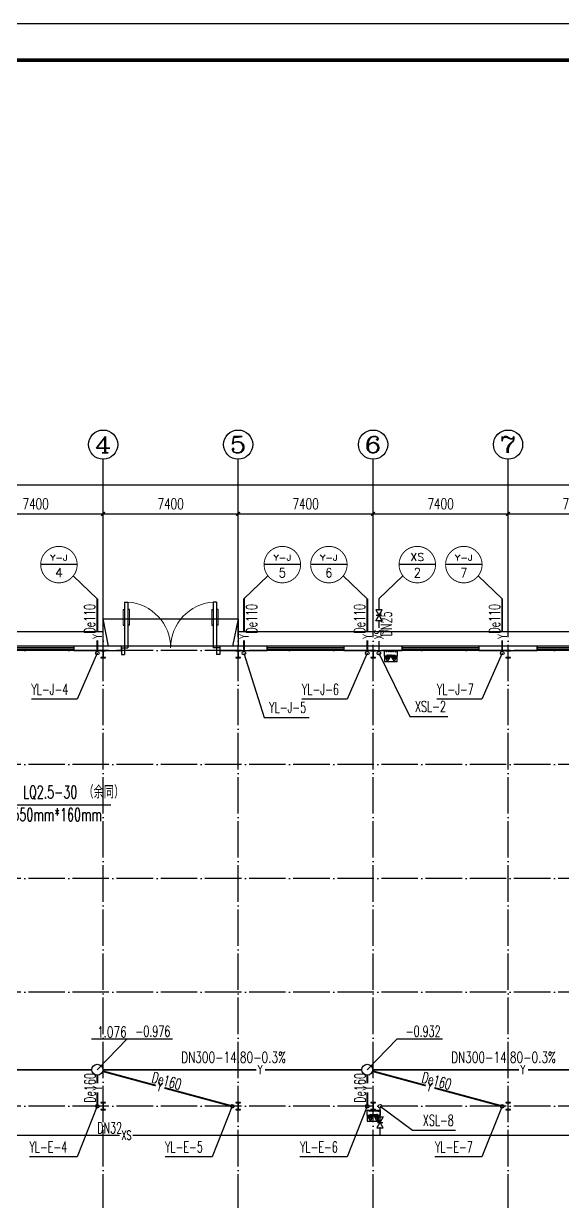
# Model space of a CAD drawing. Extents: x 13158459 to 15902229, y -1299598 to 28366.
# Drawn here: x 13934446 to 13963988, y -269868 to -205243 of the extents above; entities that cross this region are included whole.
import ezdxf
from ezdxf.enums import TextEntityAlignment as Align

# ---------------------------------------------------------------- set-up
doc = ezdxf.new("R2010")
doc.units = 0
doc.header["$LTSCALE"] = 1000
doc.header["$MEASUREMENT"] = 0
doc.linetypes.add('DOTE', pattern=[2.42, 2, -0.2, 0.02, -0.2])
for name, color, linetype in [('AXIS', 3, 'Continuous'), ('AXIS_TEXT', 7, 'Continuous'), ('COLUMN', 2, 'Continuous'), ('DIM_消防', 3, 'Continuous'), ('DIM_雨水', 3, 'Continuous'), ('DOTE', 8, 'DOTE'), ('EQUIP_消防', 7, 'Continuous'), ('PIPE-消防', 1, 'Continuous'), ('PIPE-雨水', 4, 'Continuous'), ('TEXT_消防', 7, 'Continuous'), ('TEXT_雨水', 7, 'Continuous'), ('TK', 4, 'Continuous'), ('TWT_LEAD', 3, 'Continuous'), ('TWT_TEXT', 7, 'Continuous'), ('VALVE_消防', 7, 'Continuous'), ('VPIPE-消防', 1, 'Continuous'), ('VPIPE-雨水', 4, 'Continuous'), ('WALL-PARAPET', 6, 'Continuous'), ('WELL_雨水', 4, 'Continuous'), ('WINDOW', 4, 'Continuous')]:
    doc.layers.add(name, color=color, linetype=linetype)
doc.styles.add('_TCH_AXIS', font='COMPLEX', dxfattribs={"bigfont": 'GBCBIG'})
doc.styles.add('_TCH_DIM', font='SIMPLEX', dxfattribs={"bigfont": 'GBCBIG'})
doc.styles.add('_TCH_DIM_T3', font='SIMPLEX', dxfattribs={"width": 0.705882, "bigfont": 'GBCBIG'})
doc.styles.add('_TWT_CIRCLE', font='COMPLEX', dxfattribs={"width": 1.1, "height": 3, "bigfont": 'HZTXT'})
doc.styles.add('_TWT_PIPEDN', font='SIMPLEX', dxfattribs={"width": 0.8, "height": 3, "bigfont": 'HZTXT'})
doc.styles.add('_TWT_PIPETEXT', font='COMPLEX', dxfattribs={"width": 0.8, "height": 2.5, "bigfont": 'HZTXT'})
doc.styles.add('_TWT_SERIAL', font='COMPLEX', dxfattribs={"width": 0.8, "height": 3, "bigfont": 'HZTXT'})
doc.styles.add('COMPLEX', font='COMPLEX')
doc.dimstyles.new('_TCH_ARCH&&200', dxfattribs={"dimtxt": 595, "dimasz": 200, "dimexe": 500, "dimexo": 600, "dimgap": 252.5, "dimtad": 1, "dimdec": 0, "dimzin": 0, "dimdsep": 46, "dimtxsty": '_TCH_DIM_T3', "dimblk": 'ARCHTICK', "dimcen": 0.09, "dimclrt": 7, "dimazin": 2, "dimtfac": 1, "dimtdec": 0, "dimtix": 1, "dimtmove": 2, "dimatfit": 3, "dimfxl": 0, "dimtolj": 1, "dimtzin": 0, "dimarcsym": 0})

# ---------------------------------------------------------------- blocks, each defined once
blk = doc.blocks.new('A$C797E1D2B')
at = {"layer": 'COLUMN'}
h = blk.add_hatch(color=256, dxfattribs=at)
h.paths.add_polyline_path([(125, 400), (250, 400), (250, 388), (130, 388), (130, 200), (125, 200)])
h.paths.add_polyline_path([(0, 400), (125, 400), (125, 200), (120, 200), (120, 388), (0, 388)])
h.paths.add_polyline_path([(0, 12), (120, 12), (120, 200), (125, 200), (125, 0), (0, 0)])
h.paths.add_polyline_path([(125, 200), (130, 200), (130, 12), (250, 12), (250, 0), (125, 0)])
blk.add_lwpolyline([(250, 0), (250, 12), (130, 12), (130, 388), (250, 388), (250, 400), (0, 400), (0, 388), (120, 388), (120, 12), (0, 12), (0, 0)], close=True, dxfattribs=at)
blk = doc.blocks.new('消防软管卷盘')
blk.add_lwpolyline([(4963954, 151899), (4963954, 150312), (4964641, 150312), (4964641, 151899)], close=True)
for points, const_width in [([(4964134, 151704), (4964482, 151704)], 1), ([(4964134, 151566), (4964482, 151566)], 1), ([(4964134, 151428), (4964482, 151428)], 1), ([(4964134, 151290), (4964482, 151290)], 1), ([(4964134, 151152), (4964482, 151152)], 1), ([(4964134, 151014), (4964482, 151014)], 0.1), ([(4964134, 150876), (4964482, 150876)], 1), ([(4964134, 150738), (4964482, 150738)], 1), ([(4964150, 150600), (4964499, 150600)], 1), ([(4964150, 150462), (4964499, 150462)], 1)]:
    blk.add_lwpolyline(points, dxfattribs=dict(const_width=const_width))
for centre, start, end in [((4964134, 151636), 90, 270), ((4964134, 151360), 90, 270), ((4964134, 151084), 90, 270), ((4964482, 151498), 270, 90), ((4964482, 151222), 270, 90), ((4964482, 150946), 270, 90), ((4964134, 150808), 90, 270), ((4964150, 150532), 90, 270), ((4964499, 150670), 270, 90)]:
    blk.add_arc(centre, 69, start, end)
blk = doc.blocks.new('$TwtSys$00000546')
h = blk.add_hatch()
h.set_pattern_fill('ANSI31', color=256, scale=200, style=0)
h.set_pattern_definition([(45, (-38543.802, -6670.83), (-17.67767, 17.67767), [])])
h.paths.add_polyline_path([(-65, 174), (65, 174), (65, 44), (-65, 44)])
for points in [[(0, 344), (-198, 0), (198, 0)], [(-65, 174), (65, 174), (65, 44), (-65, 44)]]:
    blk.add_lwpolyline(points, close=True)
blk = doc.blocks.new('92623')
blk.add_lwpolyline([(8910066, 83014), (8909273, 83014), (8909273, 82670), (8910066, 82670)], close=True)
at = {"xscale": -0.5, "yscale": 0.5, "zscale": 0.5, "rotation": 89.99999999998747}
blk.add_blockref('消防软管卷盘', (8985223, 2565334), dxfattribs=at)
at = {"layer": 'EQUIP_消防', "color": 8, "rotation": 180}
for p in [(8909471, 83014), (8909868, 83014)]:
    blk.add_blockref('$TwtSys$00000546', p, dxfattribs=at)
blk = doc.blocks.new('GeYuanFrame_82261577', base_point=(20.09, 4.53))
at = {"layer": 'TK'}
blk.add_lwpolyline([(20.09, 4.53), (20.09, 598.53), (1071.09, 598.53), (1071.09, 4.53)], close=True, dxfattribs=at)
at = {"layer": 'TK', "const_width": 1}
blk.add_lwpolyline([(45.09, 588.53), (1061.09, 588.53), (1061.09, 14.53), (45.09, 14.53)], close=True, dxfattribs=at)
blk = doc.blocks.new('_AXISO')
blk.add_circle((0, 0), 0.5)
at = {"layer": 'AXIS_TEXT', "style": 'COMPLEX', "width": 1.041667}
blk.add_attdef('A', text='', height=0.56, dxfattribs=at).set_placement((-0.25, -0.28), (0.25, -0.28), align=Align.FIT)
blk = doc.blocks.new('_ArchTick')
at = {"color": 0, "linetype": 'ByBlock', "const_width": 0.4}
blk.add_lwpolyline([(-0.5, -0.5), (0.5, 0.5)], dxfattribs=at)
blk = doc.blocks.new('*D160')
at = {"layer": 'AXIS', "color": 0, "lineweight": -2}
for p, q in [((13916368, -236543), (13916368, -230043)), ((14079648, -236543), (14079648, -230043)), ((13916368, -230543), (14079648, -230543))]:
    blk.add_line(p, q, dxfattribs=at)
at = {"layer": 'Defpoints', "color": 0}
for p in [(14079648, -230543), (13916368, -237143), (14079648, -237143)]:
    blk.add_point(p, dxfattribs=at)
at = {"layer": 'AXIS', "color": 0, "lineweight": -2, "xscale": 200, "yscale": 200, "zscale": 200, "rotation": 180}
blk.add_blockref('_ArchTick', (13916368, -230543), dxfattribs=at)
at = {"layer": 'AXIS', "color": 0, "lineweight": -2, "xscale": 200, "yscale": 200, "zscale": 200}
blk.add_blockref('_ArchTick', (14079648, -230543), dxfattribs=at)
at = {"layer": 'AXIS', "color": 7, "insert": (13998008, -229993), "char_height": 595, "attachment_point": 5, "style": '_TCH_DIM_T3'}
blk.add_mtext('\\A1;163280', dxfattribs=at)
blk = doc.blocks.new('*D164')
at = {"layer": 'AXIS', "color": 0, "lineweight": -2}
for p, q in [((13931408, -236543), (13931408, -231643)), ((13938808, -236543), (13938808, -231643)), ((13931408, -232143), (13938808, -232143))]:
    blk.add_line(p, q, dxfattribs=at)
at = {"layer": 'Defpoints', "color": 0}
for p in [(13938808, -232143), (13931408, -237143), (13938808, -237143)]:
    blk.add_point(p, dxfattribs=at)
at = {"layer": 'AXIS', "color": 0, "lineweight": -2, "xscale": 200, "yscale": 200, "zscale": 200, "rotation": 180}
blk.add_blockref('_ArchTick', (13931408, -232143), dxfattribs=at)
at = {"layer": 'AXIS', "color": 0, "lineweight": -2, "xscale": 200, "yscale": 200, "zscale": 200}
blk.add_blockref('_ArchTick', (13938808, -232143), dxfattribs=at)
at = {"layer": 'AXIS', "color": 7, "insert": (13935108, -231593), "char_height": 595, "attachment_point": 5, "style": '_TCH_DIM_T3'}
blk.add_mtext('\\A1;7400', dxfattribs=at)
blk = doc.blocks.new('*D165')
at = {"layer": 'AXIS', "color": 0, "lineweight": -2}
for p, q in [((13938808, -236543), (13938808, -231643)), ((13946208, -236543), (13946208, -231643)), ((13938808, -232143), (13946208, -232143))]:
    blk.add_line(p, q, dxfattribs=at)
at = {"layer": 'Defpoints', "color": 0}
for p in [(13946208, -232143), (13938808, -237143), (13946208, -237143)]:
    blk.add_point(p, dxfattribs=at)
at = {"layer": 'AXIS', "color": 0, "lineweight": -2, "xscale": 200, "yscale": 200, "zscale": 200, "rotation": 180}
blk.add_blockref('_ArchTick', (13938808, -232143), dxfattribs=at)
at = {"layer": 'AXIS', "color": 0, "lineweight": -2, "xscale": 200, "yscale": 200, "zscale": 200}
blk.add_blockref('_ArchTick', (13946208, -232143), dxfattribs=at)
at = {"layer": 'AXIS', "color": 7, "insert": (13942508, -231593), "char_height": 595, "attachment_point": 5, "style": '_TCH_DIM_T3'}
blk.add_mtext('\\A1;7400', dxfattribs=at)
blk = doc.blocks.new('*D166')
at = {"layer": 'AXIS', "color": 0, "lineweight": -2}
for p, q in [((13946208, -236543), (13946208, -231643)), ((13953608, -236543), (13953608, -231643)), ((13946208, -232143), (13953608, -232143))]:
    blk.add_line(p, q, dxfattribs=at)
at = {"layer": 'Defpoints', "color": 0}
for p in [(13953608, -232143), (13946208, -237143), (13953608, -237143)]:
    blk.add_point(p, dxfattribs=at)
at = {"layer": 'AXIS', "color": 0, "lineweight": -2, "xscale": 200, "yscale": 200, "zscale": 200, "rotation": 180}
blk.add_blockref('_ArchTick', (13946208, -232143), dxfattribs=at)
at = {"layer": 'AXIS', "color": 0, "lineweight": -2, "xscale": 200, "yscale": 200, "zscale": 200}
blk.add_blockref('_ArchTick', (13953608, -232143), dxfattribs=at)
at = {"layer": 'AXIS', "color": 7, "insert": (13949908, -231593), "char_height": 595, "attachment_point": 5, "style": '_TCH_DIM_T3'}
blk.add_mtext('\\A1;7400', dxfattribs=at)
blk = doc.blocks.new('*D167')
at = {"layer": 'AXIS', "color": 0, "lineweight": -2}
for p, q in [((13953608, -236543), (13953608, -231643)), ((13961008, -236543), (13961008, -231643)), ((13953608, -232143), (13961008, -232143))]:
    blk.add_line(p, q, dxfattribs=at)
at = {"layer": 'Defpoints', "color": 0}
for p in [(13961008, -232143), (13953608, -237143), (13961008, -237143)]:
    blk.add_point(p, dxfattribs=at)
at = {"layer": 'AXIS', "color": 0, "lineweight": -2, "xscale": 200, "yscale": 200, "zscale": 200, "rotation": 180}
blk.add_blockref('_ArchTick', (13953608, -232143), dxfattribs=at)
at = {"layer": 'AXIS', "color": 0, "lineweight": -2, "xscale": 200, "yscale": 200, "zscale": 200}
blk.add_blockref('_ArchTick', (13961008, -232143), dxfattribs=at)
at = {"layer": 'AXIS', "color": 7, "insert": (13957308, -231593), "char_height": 595, "attachment_point": 5, "style": '_TCH_DIM_T3'}
blk.add_mtext('\\A1;7400', dxfattribs=at)
blk = doc.blocks.new('*D168')
at = {"layer": 'AXIS', "color": 0, "lineweight": -2}
for p, q in [((13961008, -236543), (13961008, -231643)), ((13968408, -236543), (13968408, -231643)), ((13961008, -232143), (13968408, -232143))]:
    blk.add_line(p, q, dxfattribs=at)
at = {"layer": 'Defpoints', "color": 0}
for p in [(13968408, -232143), (13961008, -237143), (13968408, -237143)]:
    blk.add_point(p, dxfattribs=at)
at = {"layer": 'AXIS', "color": 0, "lineweight": -2, "xscale": 200, "yscale": 200, "zscale": 200, "rotation": 180}
blk.add_blockref('_ArchTick', (13961008, -232143), dxfattribs=at)
at = {"layer": 'AXIS', "color": 0, "lineweight": -2, "xscale": 200, "yscale": 200, "zscale": 200}
blk.add_blockref('_ArchTick', (13968408, -232143), dxfattribs=at)
at = {"layer": 'AXIS', "color": 7, "insert": (13964708, -231593), "char_height": 595, "attachment_point": 5, "style": '_TCH_DIM_T3'}
blk.add_mtext('\\A1;7400', dxfattribs=at)
blk = doc.blocks.new('$DorLib2D$00000011')
at = {"lineweight": 13}
for p, q in [((-0.483, 0.396), (-0.483, 0.235)), ((-0.417, 0.396), (-0.417, 0.235)), ((0.417, 0.396), (0.417, 0.235)), ((0.483, 0.396), (0.483, 0.235))]:
    blk.add_line(p, q, dxfattribs=at)
for p, q in [((-0.483, 0.396), (-0.467, 0.396)), ((-0.467, 0.471), (-0.467, -0.062)), ((-0.467, 0.471), (-0.433, 0.471)), ((-0.433, 0.471), (-0.433, 0.004)), ((-0.417, 0.396), (-0.433, 0.396)), ((0.417, 0.396), (0.433, 0.396)), ((0.433, 0.471), (0.433, 0.004)), ((0.467, 0.471), (0.433, 0.471)), ((0.467, 0.471), (0.467, -0.062)), ((0.483, 0.396), (0.467, 0.396)), ((-0.483, 0.235), (-0.467, 0.235)), ((-0.417, 0.235), (-0.433, 0.235)), ((0.417, 0.235), (0.433, 0.235)), ((0.483, 0.235), (0.467, 0.235)), ((-0.5, 0.004), (-0.433, 0.004)), ((-0.5, 0.004), (-0.5, -0.062)), ((0.5, 0.004), (0.433, 0.004)), ((0.5, 0.004), (0.5, -0.062)), ((-0.5, -0.062), (-0.467, -0.062)), ((0.5, -0.062), (0.467, -0.062))]:
    blk.add_line(p, q)
for centre, start, end in [((-0.467, 0.004), 0, 85.904), ((0.467, 0.004), 94.096, 180)]:
    blk.add_arc(centre, 0.467, start, end, dxfattribs=at)
blk = doc.blocks.new('$TCHSYS$WIN2D')
for p, q in [((-0.5, 0.5), (0.5, 0.5)), ((-0.5, 0.5), (-0.5, -0.5)), ((0.5, 0.5), (0.5, -0.5)), ((0.5, 0.167), (-0.5, 0.167)), ((0.5, -0.167), (-0.5, -0.167)), ((-0.5, -0.5), (0.5, -0.5))]:
    blk.add_line(p, q)
blk = doc.blocks.new('$VALVE$00000296')
for points in [[(-125, 72), (-125, -72), (125, 72), (125, -72), (-125, 72)], [(0, 60), (0, -64)]]:
    blk.add_lwpolyline(points)
for p in [(-125, 0), (125, 0)]:
    blk.add_point(p)
blk = doc.blocks.new('$TWTSYS$00000187')
blk.add_circle((0, 0, 0), 0.5)

msp = doc.modelspace()

# ---------------------------------------------------------------- linework, layer by layer
at = {"color": 8, "ltscale": 0.5}
for p, q in [((13939108, -239403.1), (13938808, -237903.1)), ((13946208, -237903.1), (13945908, -239403.1))]:
    msp.add_line(p, q, dxfattribs=at)
at = {"color": 3}
msp.add_line((13939222.3, -248117.3), (13930380.9, -248117.3), dxfattribs=at)
at = {"color": 8, "ltscale": 0.5}
for points in [[(13938808, -239403.1), (13938808, -237903.1), (13946208, -237903.1), (13946208, -239403.1)], [(13915568, -252143.1), (13915568, -238603.1), (13938808, -238603.1)], [(13946208, -238603.1), (13990608, -238603.1)]]:
    msp.add_lwpolyline(points, dxfattribs=at)
at = {"layer": 'AXIS'}
for p, q in [((13938808, -237143.1), (13938808, -229143.1)), ((13946208, -237143.1), (13946208, -229143.1)), ((13953608, -237143.1), (13953608, -229143.1)), ((13961008, -237143.1), (13961008, -229143.1))]:
    msp.add_line(p, q, dxfattribs=at)
at = {"layer": 'DIM_消防'}
for p, q in [((13937383.7, -234928.4), (13935383.7, -234928.4)), ((13949632.2, -234928.4), (13947632.2, -234928.4)), ((13952183.7, -234928.4), (13950183.7, -234928.4)), ((13957032.2, -234928.4), (13955032.2, -234928.4)), ((13959583.7, -234928.4), (13957583.7, -234928.4)), ((13938488.4, -236801.9), (13937172.7, -235542.7)), ((13946527.5, -236801.9), (13947843.2, -235542.7)), ((13953288.4, -236801.9), (13951972.7, -235542.7)), ((13953927.5, -236801.9), (13955243.2, -235542.7)), ((13960688.4, -236801.9), (13959372.7, -235542.7)), ((13953927.5, -239787.1), (13955615.5, -243252.9, 3000)), ((13955615.5, -243252.9, 3000), (13957697.4, -243252.9, 3000))]:
    msp.add_line(p, q, dxfattribs=at)
at = {"layer": 'DIM_消防', "color": 3}
for p, q in [((13953987.2, -264643.1), (13955766.1, -265954.8)), ((13955766.1, -265954.8), (13958129.3, -265954.8))]:
    msp.add_line(p, q, dxfattribs=at)
at = {"layer": 'DIM_消防', "const_width": 50}
for points in [[(13937383.7, -234928.4, 1), (13935383.7, -234928.4, 1)], [(13949632.2, -234928.4, 1), (13947632.2, -234928.4, 1)], [(13952183.7, -234928.4, 1), (13950183.7, -234928.4, 1)], [(13957032.2, -234928.4, 1), (13955032.2, -234928.4, 1)], [(13959583.7, -234928.4, 1), (13957583.7, -234928.4, 1)]]:
    msp.add_lwpolyline(points, format="xyb", close=True, dxfattribs=at)
at = {"layer": 'DIM_雨水'}
for p, q in [((13938488.4, -239787.1), (13937378.4, -242315.5)), ((13946527.5, -239787.1), (13947637.6, -243309.3)), ((13953288.4, -239787.1), (13952178.4, -242315.5)), ((13960688.4, -239787.1), (13959578.4, -242315.5)), ((13937378.4, -242315.5), (13934872.2, -242315.5)), ((13952178.4, -242315.5), (13949708.1, -242315.5)), ((13959578.4, -242315.5), (13957108.1, -242315.5)), ((13947637.6, -243309.3), (13950107.9, -243309.3)), ((13938488.4, -264643.1, 3000), (13937378.4, -267420.2, 3000)), ((13945888.4, -264643.1, 3000), (13944778.4, -267420.2, 3000)), ((13953288.4, -264643.1, 3000), (13952178.4, -267420.2, 3000)), ((13960688.4, -264643.1, 3000), (13959578.4, -267420.2, 3000)), ((13937378.4, -267420.2, 3000), (13934764.2, -267420.2, 3000)), ((13944778.4, -267420.2, 3000), (13942200.3, -267420.2, 3000)), ((13952178.4, -267420.2, 3000), (13949600.3, -267420.2, 3000)), ((13959578.4, -267420.2, 3000), (13957000.3, -267420.2, 3000))]:
    msp.add_line(p, q, dxfattribs=at)
at = {"layer": 'DOTE'}
for p, q in [((13938808, -292143.1), (13938808, -237143.1)), ((13946208, -292143.1), (13946208, -237143.1)), ((13953608, -292143.1), (13953608, -237143.1)), ((13961008, -292143.1), (13961008, -237143.1)), ((14081908, -239643.1), (13914108, -239643.1)), ((14081908, -245893.1), (13914108, -245893.1)), ((14081908, -252143.1), (13914108, -252143.1)), ((14081908, -258393.1), (13914108, -258393.1)), ((14081908, -264643.1), (13914108, -264643.1))]:
    msp.add_line(p, q, dxfattribs=at)
at = {"layer": 'PIPE-消防', "linetype": 'Continuous', "const_width": 70}
for points in [[(13953927.5, -237415.2), (13953927.5, -236801.9)], [(13953927.5, -238410), (13953927.5, -238015.2)], [(13953927.5, -239687.1), (13953927.5, -239128.1)], [(13953987.2, -264743.1), (13953987.2, -265234.5)], [(13924387.2, -266234.2), (13939710.5, -266234.2)], [(13940428.6, -266234.2), (13953987.2, -266234.2)], [(13953987.2, -265834.5), (13953987.2, -266234.2)], [(13953987.2, -266234.2), (13968874.8, -266234.2)]]:
    msp.add_lwpolyline(points, dxfattribs=at)
at = {"layer": 'PIPE-雨水', "linetype": 'Continuous', "const_width": 100}
for points in [[(13938488.4, -238600.1), (13938488.4, -236801.9)], [(13946527.5, -238600.1), (13946527.5, -236801.9)], [(13953288.4, -238600.1), (13953288.4, -236801.9)], [(13960688.4, -238600.1), (13960688.4, -236801.9)], [(13938488.4, -239687.1), (13938488.4, -239089.6)], [(13946527.5, -239687.1), (13946527.5, -239089.6)], [(13953288.4, -239687.1), (13953288.4, -239089.6)], [(13960688.4, -239687.1), (13960688.4, -239089.6)], [(13938188.4, -262643.1), (13932278.5, -262643.1)], [(13938778.1, -262721.3), (13941695.4, -263509.8)], [(13947200.2, -262643.1), (13938788.4, -262643.1)], [(13952988.4, -262643.1), (13947689.7, -262643.1)], [(13953578.1, -262721.3), (13956495.4, -263509.8)], [(13961602.2, -262643.1), (13953588.4, -262643.1)], [(13967788.4, -262643.1), (13962091.7, -262643.1)], [(13942168, -263637.5), (13945791.9, -264617)], [(13956968, -263637.5), (13960591.9, -264617)]]:
    msp.add_lwpolyline(points, dxfattribs=at)
at = {"layer": 'PIPE-雨水', "linetype": 'Continuous', "ltscale": 2, "const_width": 100}
for points in [[(13938488.4, -263390.7), (13938488.4, -262943.1)], [(13953288.4, -263390.7), (13953288.4, -262943.1)], [(13938488.4, -264543.1), (13938488.4, -263880.2)], [(13953288.4, -264543.1), (13953288.4, -263880.2)]]:
    msp.add_lwpolyline(points, dxfattribs=at)
at = {"layer": 'TWT_LEAD'}
for p, q in [((13938178.5, -260951.4), (13940127.1, -260951.4)), ((13938488.4, -262643.1), (13940127.1, -260951.4)), ((13940127.1, -260951.4), (13942608.9, -260951.4)), ((13953288.4, -262643.1), (13954927.1, -260951.4)), ((13954927.1, -260951.4), (13957408.9, -260951.4))]:
    msp.add_line(p, q, dxfattribs=at)
at = {"layer": 'VPIPE-消防', "linetype": 'Continuous'}
for centre in [(13953927.5, -239787.1), (13953987.2, -264643.1)]:
    msp.add_circle(centre, 100, dxfattribs=at)
at = {"layer": 'VPIPE-雨水', "linetype": 'Continuous'}
for centre in [(13938488.4, -239787.1), (13946527.5, -239787.1), (13953288.4, -239787.1), (13960688.4, -239787.1), (13938488.4, -264643.1), (13945888.4, -264643.1), (13953288.4, -264643.1), (13960688.4, -264643.1)]:
    msp.add_circle(centre, 100, dxfattribs=at)
at = {"layer": 'WALL-PARAPET'}
for p, q in [((13939808, -239403.1), (13937208, -239403.1)), ((13937208, -239403.1), (13937208, -239643.1)), ((13937208, -239643.1), (13939808, -239643.1)), ((13939808, -239643.1), (13939808, -239403.1)), ((13947808, -239403.1), (13945208, -239403.1)), ((13945208, -239403.1), (13945208, -239643.1)), ((13945208, -239643.1), (13947808, -239643.1)), ((13947808, -239643.1), (13947808, -239403.1)), ((13955208, -239403.1), (13952008, -239403.1)), ((13952008, -239403.1), (13952008, -239643.1)), ((13952008, -239643.1), (13955208, -239643.1)), ((13955208, -239643.1), (13955208, -239403.1)), ((13962608, -239403.1), (13959408, -239403.1)), ((13959408, -239403.1), (13959408, -239643.1)), ((13959408, -239643.1), (13962608, -239643.1)), ((13962608, -239643.1), (13962608, -239403.1))]:
    msp.add_line(p, q, dxfattribs=at)
at = {"layer": 'WINDOW'}
msp.add_line((13945208, -239403.1), (13939808, -239403.1), dxfattribs=at)

# ---------------------------------------------------------------- block references
for name, p, xscale, yscale, zscale in [('GeYuanFrame_82261577', (13898408, -324043.1), 200, 200, 200), ('92623', (6096250.7, -313164.1), 0.882, 0.882, 0.882), ('92623', (6095311, -338372.4), 0.882, 0.882, 0.882)]:
    msp.add_blockref(name, p, dxfattribs=dict(xscale=xscale, yscale=yscale, zscale=zscale))
at = {"rotation": 180}
for p in [(13938933, -239643.1), (13946333, -239643.1), (13953733, -239643.1), (13961133, -239643.1), (13938933, -264443.1), (13946333, -264443.1), (13953733, -264443.1), (13961133, -264443.1)]:
    msp.add_blockref('A$C797E1D2B', p, dxfattribs=at)
at = {"layer": 'AXIS'}
ref = msp.add_blockref('_AXISO', (13938808, -228343.1), dxfattribs=dict(at, xscale=1600, yscale=1600, zscale=1600))
ref.add_attrib('A', '4', dxfattribs={"layer": 'AXIS_TEXT', "ltscale": 0.5, "height": 905.1, "style": '_TCH_AXIS', "width": 1.3125}).set_placement((13938355.4, -228795.6), (13939260.5, -228795.6), align=Align.FIT)
ref = msp.add_blockref('_AXISO', (13946208, -228343.1), dxfattribs=dict(at, xscale=1600, yscale=1600, zscale=1600))
ref.add_attrib('A', '5', dxfattribs={"layer": 'AXIS_TEXT', "ltscale": 0.5, "height": 905.1, "style": '_TCH_AXIS', "width": 1.5}).set_placement((13945755.4, -228795.6), (13946660.5, -228795.6), align=Align.FIT)
ref = msp.add_blockref('_AXISO', (13953608, -228343.1), dxfattribs=dict(at, xscale=1600, yscale=1600, zscale=1600))
ref.add_attrib('A', '6', dxfattribs={"layer": 'AXIS_TEXT', "ltscale": 0.5, "height": 905.1, "style": '_TCH_AXIS', "width": 1.5}).set_placement((13953155.4, -228795.6), (13954060.5, -228795.6), align=Align.FIT)
ref = msp.add_blockref('_AXISO', (13961008, -228343.1), dxfattribs=dict(at, xscale=1600, yscale=1600, zscale=1600))
ref.add_attrib('A', '7', dxfattribs={"layer": 'AXIS_TEXT', "ltscale": 0.5, "height": 905.1, "style": '_TCH_AXIS', "width": 1.5}).set_placement((13960555.4, -228795.6), (13961460.5, -228795.6), align=Align.FIT)
at = {"layer": 'VALVE_消防', "xscale": -2.4, "yscale": -2.4, "zscale": 2.4}
for p, rotation in [((13953927.5, -237715.2), 90), ((13953987.2, -265534.5), 270)]:
    msp.add_blockref('$VALVE$00000296', p, dxfattribs=dict(at, rotation=rotation))
at = {"layer": 'WELL_雨水', "xscale": 600, "yscale": 600, "zscale": 600, "rotation": 180}
for p in [(13938488.4, -262643.1), (13953288.4, -262643.1)]:
    msp.add_blockref('$TWTSYS$00000187', p, dxfattribs=at)
at = {"layer": 'WINDOW', "rotation": 180}
for name, p, xscale, yscale, zscale in [('$DorLib2D$00000011', (13942508, -239523.1), 5400, -5400, 5400), ('$TCHSYS$WIN2D', (13935108, -239523.1), 4200, -240, 4200), ('$TCHSYS$WIN2D', (13949908, -239523.1), 4200, -240, 4200), ('$TCHSYS$WIN2D', (13957308, -239523.1), 4200, -240, 4200), ('$TCHSYS$WIN2D', (13964708, -239523.1), 4200, -240, 4200)]:
    msp.add_blockref(name, p, dxfattribs=dict(at, xscale=xscale, yscale=yscale, zscale=zscale))

# ---------------------------------------------------------------- texts
at = {"layer": 'DIM_消防', "color": 7, "style": '_TWT_CIRCLE'}
for s, height, p, p2 in [('Y-J', 319.91, (13935897.7, -234706.8), (13936869.7, -234706.8)), ('Y-J', 319.91, (13948146.3, -234706.8), (13949118.2, -234706.8)), ('Y-J', 319.91, (13950697.7, -234706.8), (13951669.7, -234706.8)), ('XS', 423.95, (13955654.7, -234727.6), (13956409.8, -234727.6)), ('Y-J', 319.91, (13958097.7, -234706.8), (13959069.7, -234706.8)), ('4', 509.7, (13936170.1, -235625), (13936597.3, -235625)), ('5', 517.5, (13948442.5, -235631.6), (13948822, -235631.6)), ('6', 517.5, (13950994, -235631.6), (13951373.4, -235631.6)), ('2', 517.5, (13955842.5, -235631.6), (13956222, -235631.6)), ('7', 517.5, (13958394, -235631.6), (13958773.4, -235631.6))]:
    msp.add_text(s, height=height, dxfattribs=at).set_placement(p, p2, align=Align.FIT)
at = {"layer": 'TEXT_消防', "linetype": 'Continuous', "style": '_TWT_PIPEDN', "width": 0.64}
msp.add_text('DN25', height=600, rotation=90, dxfattribs=at).set_placement((13954627.5, -238866.2))
at = {"layer": 'TEXT_消防', "style": '_TWT_PIPETEXT', "width": 0.64}
msp.add_text('XS', height=500, rotation=90, dxfattribs=at).set_placement((13954177.5, -239028.1))
at = {"layer": 'TEXT_消防', "linetype": 'Continuous', "style": '_TWT_PIPEDN', "width": 0.64}
msp.add_text('DN32', height=600, dxfattribs=at).set_placement((13938483.2, -266134.2))
at = {"layer": 'TEXT_消防', "style": '_TWT_PIPETEXT', "width": 0.64}
msp.add_text('XS', height=500, dxfattribs=at).set_placement((13939810.5, -266484.2))
at = {"layer": 'TEXT_雨水', "linetype": 'Continuous', "style": '_TWT_PIPEDN', "width": 0.64}
for s, rotation, p in [('De110', 90, (13938367.5, -238716)), ('De110', 90, (13947248.4, -238716)), ('De110', 90, (13953167.5, -238716)), ('De110', 90, (13960567.5, -238716)), ('De160', 90, (13938388.4, -264456.8)), ('De160', 344.875993, (13941429, -263334.2)), ('De160', 90, (13953188.4, -264456.8)), ('De160', 344.875993, (13956229, -263334.2))]:
    msp.add_text(s, height=600, rotation=rotation, dxfattribs=at).set_placement(p)
at = {"layer": 'TEXT_雨水', "style": '_TWT_PIPETEXT', "width": 0.64}
for rotation, p in [(90, (13938738.4, -238989.6)), (90, (13946777.5, -238989.6)), (90, (13953538.4, -238989.6)), (90, (13960938.4, -238989.6)), (90, (13938738.4, -263780.2)), (344.875993, (13941726.7, -263777.3)), (90, (13953538.4, -263780.2)), (344.875993, (13956526.7, -263777.3))]:
    msp.add_text('Y', height=500, rotation=rotation, dxfattribs=at).set_placement(p)
for p in [(13947300.2, -262893.1), (13961702.2, -262893.1)]:
    msp.add_text('Y', height=500, dxfattribs=at).set_placement(p)
at = {"layer": 'TWT_TEXT'}
for s, height, style, width, p in [('YL-J-4', 600, '_TWT_SERIAL', 0.64, (13934872.2, -242075.5)), ('YL-J-6', 600, '_TWT_SERIAL', 0.64, (13949708.1, -242075.5)), ('YL-J-7', 600, '_TWT_SERIAL', 0.64, (13957108.1, -242075.5)), ('YL-J-5', 600, '_TWT_SERIAL', 0.64, (13947913.6, -243069.3)), ('XSL-2', 600, '_TWT_SERIAL', 0.64, (13955905.4, -243012.9, 3000)), ('LQ2.5-30', 700, '_TWT_PIPEDN', 0.64, (13934418.1, -247757.5)), ('（余同）', 700, '_TWT_PIPEDN', 0.8, (13937724.7, -247757.5)), ('1200mm*550mm*160mm', 700, '_TWT_PIPEDN', 0.64, (13930833.8, -248995.1)), ('1.076', 595, '_TCH_AXIS', 0.705882, (13938476.3, -260866.1)), ('-0.976', 600, '_TWT_SERIAL', 0.64, (13940579.2, -260831.4)), ('-0.932', 600, '_TWT_SERIAL', 0.64, (13955397.5, -260831.4)), ('DN300-14.80-0.3%', 595, '_TCH_DIM', 0.705882, (13943087.9, -262255.3)), ('DN300-14.80-0.3%', 595, '_TCH_DIM', 0.705882, (13957887.9, -262255.3)), ('XSL-8', 600, '_TWT_SERIAL', 0.64, (13956337.3, -265714.8)), ('YL-E-4', 600, '_TWT_SERIAL', 0.64, (13934764.2, -267180.2, 3000)), ('YL-E-5', 600, '_TWT_SERIAL', 0.64, (13942200.3, -267180.2, 3000)), ('YL-E-6', 600, '_TWT_SERIAL', 0.64, (13949600.3, -267180.2, 3000)), ('YL-E-7', 600, '_TWT_SERIAL', 0.64, (13957000.3, -267180.2, 3000))]:
    msp.add_text(s, height=height, dxfattribs=dict(at, style=style, width=width)).set_placement(p)

# ---------------------------------------------------------------- dimensions: what is measured, and where the dimension line sits
at = {"layer": 'AXIS'}
for p1, p2, distance, text, picture, middle in [((13916368, -237143.1), (14079648, -237143.1), 6600, '163280', '*D160', (13998008, -229993.1)), ((13931408, -237143.1), (13938808, -237143.1), 5000, '7400', '*D164', (13935108, -231593.1)), ((13938808, -237143.1), (13946208, -237143.1), 5000, '7400', '*D165', (13942508, -231593.1)), ((13946208, -237143.1), (13953608, -237143.1), 5000, '7400', '*D166', (13949908, -231593.1)), ((13953608, -237143.1), (13961008, -237143.1), 5000, '7400', '*D167', (13957308, -231593.1)), ((13961008, -237143.1), (13968408, -237143.1), 5000, '7400', '*D168', (13964708, -231593.1))]:
    dim = msp.add_aligned_dim(p1=p1, p2=p2, distance=distance, text=text, dimstyle='_TCH_ARCH&&200', dxfattribs=at)
    dim.commit()
    dim.dimension.update_dxf_attribs({"geometry": picture, "text_midpoint": middle})

doc.saveas('drawing.dxf')
